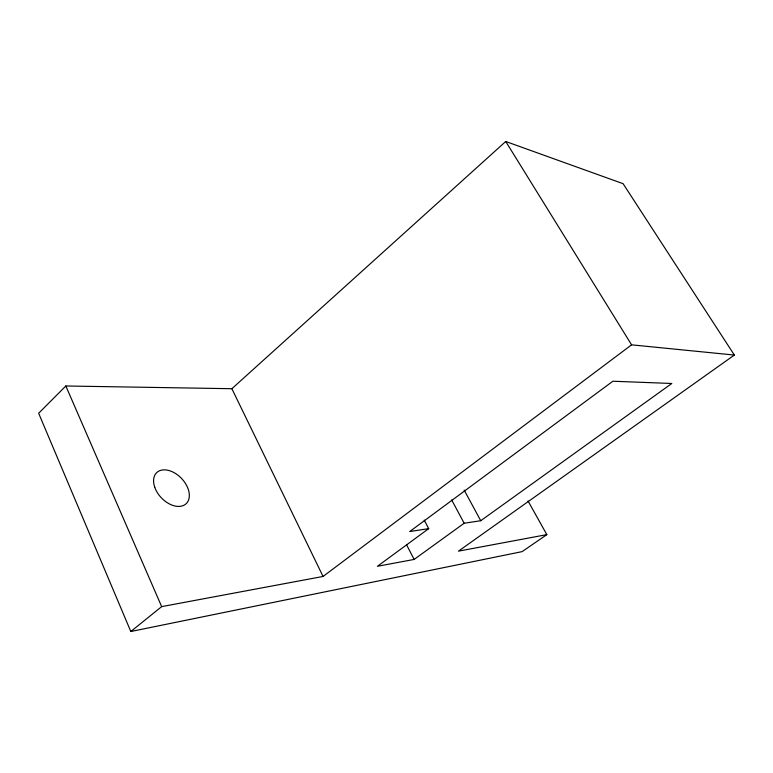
<?xml version="1.0" encoding="UTF-8"?>
<svg xmlns="http://www.w3.org/2000/svg" width="773" height="773" viewBox="0 0 773 773"><rect width="100%" height="100%" fill="white"/><g stroke="black" fill="none" stroke-linecap="round" stroke-linejoin="round"><path stroke-width="1.16" d="M546.84 534.626L458.466 551.149L734.35 355.058L623.086 183.684L505.735 141.488L231.871 388.713L65.831 385.988L38.65 413.255L130.811 631.512L522.123 551.622L546.84 534.626L528.027 500.952M130.811 631.512L161.663 606.621L323.056 576.455L631.589 344.835L734.35 355.058M428.706 528.645L377.408 566.29L414.125 559.43L464.158 523.244L480.748 520.722L671.795 383.485L612.883 381.224L409.738 531.534L428.706 528.645L424.232 520.103M505.735 141.488L631.589 344.835M464.167 490.082L480.748 520.722M451.674 499.938L464.158 523.244M406.472 544.588L414.125 559.43M231.871 388.713L323.056 576.455M65.831 385.988L161.663 606.621M154.745 487.261A21.412 13.991 46.6 0 0 185.336 504.392A21.412 13.991 46.6 0 0 174.283 472.757A21.412 13.991 46.6 0 0 154.745 487.261"/></g></svg>
